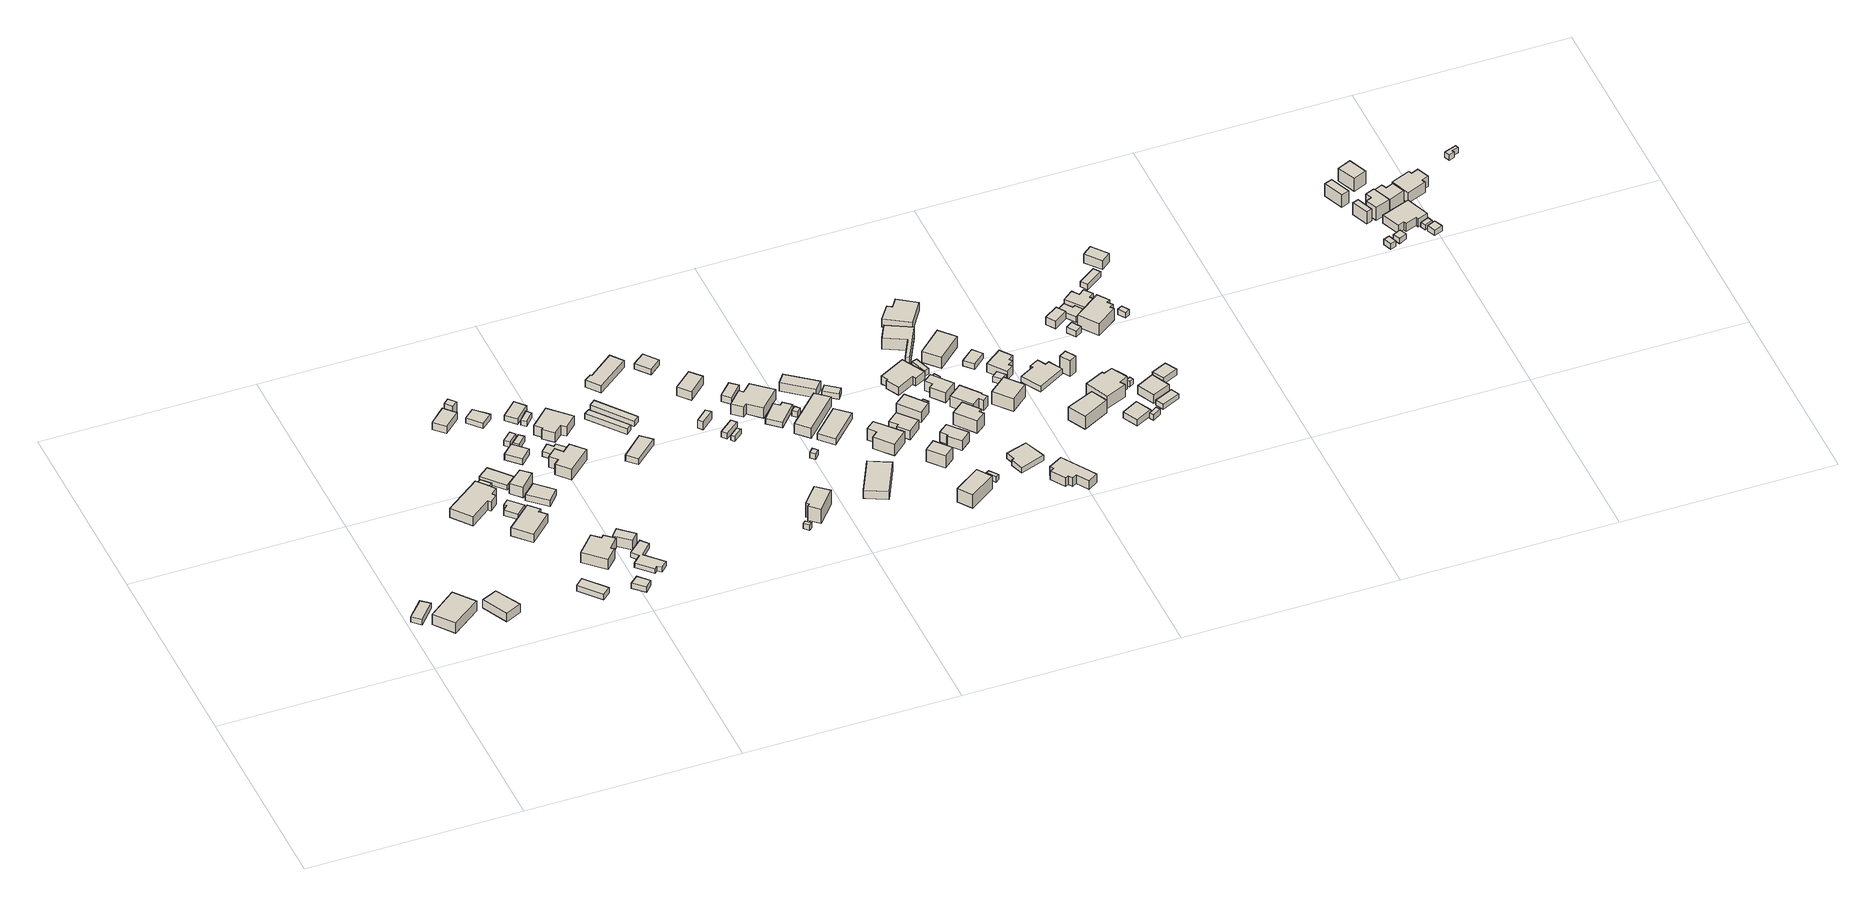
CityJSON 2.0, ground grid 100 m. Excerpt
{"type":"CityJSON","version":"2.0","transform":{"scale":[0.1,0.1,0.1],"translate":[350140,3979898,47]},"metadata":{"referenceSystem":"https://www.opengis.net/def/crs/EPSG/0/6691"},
"CityObjects":{
"building1":{"type":"Building","attributes":{"measuredHeight":3},"geometry":[{"type":"Solid","lod":"1","boundaries":[[[[0,1,2,3]],[[2,4,5,3]],[[1,6,4,2]],[[0,7,6,1]],[[3,5,7,0]],[[4,6,7,5]]]]}]},
"building2":{"type":"Building","attributes":{"measuredHeight":7.9},"geometry":[{"type":"Solid","lod":"1","boundaries":[[[[8,9,10,11]],[[10,12,13,11]],[[9,14,12,10]],[[8,15,14,9]],[[11,13,15,8]],[[12,14,15,13]]]]}]},
"building3":{"type":"Building","attributes":{"measuredHeight":5.9},"geometry":[{"type":"Solid","lod":"1","boundaries":[[[[16,17,18,19]],[[18,20,21,19]],[[17,22,20,18]],[[16,23,22,17]],[[19,21,23,16]],[[20,22,23,21]]]]}]},
"building4":{"type":"Building","attributes":{"measuredHeight":6.8},"geometry":[{"type":"Solid","lod":"1","boundaries":[[[[24,25,26,27,28,29,30,31,32]],[[31,33,34,32]],[[30,35,33,31]],[[29,36,35,30]],[[28,37,36,29]],[[27,38,37,28]],[[26,39,38,27]],[[25,40,39,26]],[[24,41,40,25]],[[32,34,41,24]],[[33,35,36,37,38,39,40,41,34]]]]}]},
"building5":{"type":"Building","attributes":{"measuredHeight":3},"geometry":[{"type":"Solid","lod":"1","boundaries":[[[[42,43,44,45]],[[44,46,47,45]],[[43,48,46,44]],[[42,49,48,43]],[[45,47,49,42]],[[46,48,49,47]]]]}]},
"building6":{"type":"Building","attributes":{"measuredHeight":5.9},"geometry":[{"type":"Solid","lod":"1","boundaries":[[[[50,51,52,53,54,55]],[[54,56,57,55]],[[53,58,56,54]],[[52,59,58,53]],[[51,60,59,52]],[[50,61,60,51]],[[55,57,61,50]],[[56,58,59,60,61,57]]]]}]},
"building7":{"type":"Building","attributes":{"measuredHeight":3},"geometry":[{"type":"Solid","lod":"1","boundaries":[[[[62,63,64,65]],[[64,66,67,65]],[[63,68,66,64]],[[62,69,68,63]],[[65,67,69,62]],[[66,68,69,67]]]]}]},
"building8":{"type":"Building","attributes":{"measuredHeight":3},"geometry":[{"type":"Solid","lod":"1","boundaries":[[[[70,71,72,73,74,75]],[[74,76,77,75]],[[73,78,76,74]],[[72,79,78,73]],[[71,80,79,72]],[[70,81,80,71]],[[75,77,81,70]],[[76,78,79,80,81,77]]]]}]},
"building9":{"type":"Building","attributes":{"measuredHeight":2.7},"geometry":[{"type":"Solid","lod":"1","boundaries":[[[[82,83,84,85]],[[84,86,87,85]],[[83,88,86,84]],[[82,89,88,83]],[[85,87,89,82]],[[86,88,89,87]]]]}]},
"building10":{"type":"Building","attributes":{"measuredHeight":7.7},"geometry":[{"type":"Solid","lod":"1","boundaries":[[[[90,91,92,93,94,95,96,97]],[[96,98,99,97]],[[95,100,98,96]],[[94,101,100,95]],[[93,102,101,94]],[[92,103,102,93]],[[91,104,103,92]],[[90,105,104,91]],[[97,99,105,90]],[[98,100,101,102,103,104,105,99]]]]}]},
"building11":{"type":"Building","attributes":{"measuredHeight":3},"geometry":[{"type":"Solid","lod":"1","boundaries":[[[[106,107,108,109]],[[108,110,111,109]],[[107,112,110,108]],[[106,113,112,107]],[[109,111,113,106]],[[110,112,113,111]]]]}]},
"building12":{"type":"Building","attributes":{"measuredHeight":6.8},"geometry":[{"type":"Solid","lod":"1","boundaries":[[[[114,115,116,117]],[[116,118,119,117]],[[115,120,118,116]],[[114,121,120,115]],[[117,119,121,114]],[[118,120,121,119]]]]}]},
"building13":{"type":"Building","attributes":{"measuredHeight":4.9},"geometry":[{"type":"Solid","lod":"1","boundaries":[[[[122,123,124,125]],[[124,126,127,125]],[[123,128,126,124]],[[122,129,128,123]],[[125,127,129,122]],[[126,128,129,127]]]]}]},
"building14":{"type":"Building","attributes":{"measuredHeight":4},"geometry":[{"type":"Solid","lod":"1","boundaries":[[[[130,131,132,133]],[[132,134,135,133]],[[131,136,134,132]],[[130,137,136,131]],[[133,135,137,130]],[[134,136,137,135]]]]}]},
"building15":{"type":"Building","attributes":{"measuredHeight":5.6},"geometry":[{"type":"Solid","lod":"1","boundaries":[[[[138,139,140,141]],[[140,142,143,141]],[[139,144,142,140]],[[138,145,144,139]],[[141,143,145,138]],[[142,144,145,143]]]]}]},
"building16":{"type":"Building","attributes":{"measuredHeight":3.3},"geometry":[{"type":"Solid","lod":"1","boundaries":[[[[146,147,148,149]],[[148,150,151,149]],[[147,152,150,148]],[[146,153,152,147]],[[149,151,153,146]],[[150,152,153,151]]]]}]},
"building17":{"type":"Building","attributes":{"measuredHeight":5.4},"geometry":[{"type":"Solid","lod":"1","boundaries":[[[[154,155,156,157]],[[156,158,159,157]],[[155,160,158,156]],[[154,161,160,155]],[[157,159,161,154]],[[158,160,161,159]]]]}]},
"building18":{"type":"Building","attributes":{"measuredHeight":2.6},"geometry":[{"type":"Solid","lod":"1","boundaries":[[[[162,163,164,165,166,167,168,169,170,171]],[[170,172,173,171]],[[169,174,172,170]],[[168,175,174,169]],[[167,176,175,168]],[[166,177,176,167]],[[165,178,177,166]],[[164,179,178,165]],[[163,180,179,164]],[[162,181,180,163]],[[171,173,181,162]],[[172,174,175,176,177,178,179,180,181,173]]]]}]},
"building19":{"type":"Building","attributes":{"measuredHeight":3},"geometry":[{"type":"Solid","lod":"1","boundaries":[[[[182,183,184,185]],[[184,186,187,185]],[[183,188,186,184]],[[182,189,188,183]],[[185,187,189,182]],[[186,188,189,187]]]]}]},
"building20":{"type":"Building","attributes":{"measuredHeight":3},"geometry":[{"type":"Solid","lod":"1","boundaries":[[[[190,191,192,193]],[[192,194,195,193]],[[191,196,194,192]],[[190,197,196,191]],[[193,195,197,190]],[[194,196,197,195]]]]}]},
"building21":{"type":"Building","attributes":{"measuredHeight":3},"geometry":[{"type":"Solid","lod":"1","boundaries":[[[[198,199,200,201]],[[200,202,203,201]],[[199,204,202,200]],[[198,205,204,199]],[[201,203,205,198]],[[202,204,205,203]]]]}]},
"building22":{"type":"Building","attributes":{"measuredHeight":7.7},"geometry":[{"type":"Solid","lod":"1","boundaries":[[[[206,207,208,209,210,211,212,213]],[[212,214,215,213]],[[211,216,214,212]],[[210,217,216,211]],[[209,218,217,210]],[[208,219,218,209]],[[207,220,219,208]],[[206,221,220,207]],[[213,215,221,206]],[[214,216,217,218,219,220,221,215]]]]}]},
"building23":{"type":"Building","attributes":{"measuredHeight":2.8},"geometry":[{"type":"Solid","lod":"1","boundaries":[[[[222,223,224,225,226,227,228,229]],[[228,230,231,229]],[[227,232,230,228]],[[226,233,232,227]],[[225,234,233,226]],[[224,235,234,225]],[[223,236,235,224]],[[222,237,236,223]],[[229,231,237,222]],[[230,232,233,234,235,236,237,231]]]]}]},
"building24":{"type":"Building","attributes":{"measuredHeight":3.2},"geometry":[{"type":"Solid","lod":"1","boundaries":[[[[238,239,240,241]],[[240,242,243,241]],[[239,244,242,240]],[[238,245,244,239]],[[241,243,245,238]],[[242,244,245,243]]]]}]},
"building25":{"type":"Building","attributes":{"measuredHeight":2.6},"geometry":[{"type":"Solid","lod":"1","boundaries":[[[[246,247,248,249]],[[248,250,251,249]],[[247,252,250,248]],[[246,253,252,247]],[[249,251,253,246]],[[250,252,253,251]]]]}]},
"building26":{"type":"Building","attributes":{"measuredHeight":6.7},"geometry":[{"type":"Solid","lod":"1","boundaries":[[[[254,255,256,257,258,259,260,261]],[[260,262,263,261]],[[259,264,262,260]],[[258,265,264,259]],[[257,266,265,258]],[[256,267,266,257]],[[255,268,267,256]],[[254,269,268,255]],[[261,263,269,254]],[[262,264,265,266,267,268,269,263]]]]}]},
"building27":{"type":"Building","attributes":{"measuredHeight":3.8},"geometry":[{"type":"Solid","lod":"1","boundaries":[[[[270,271,272,273]],[[272,274,275,273]],[[271,276,274,272]],[[270,277,276,271]],[[273,275,277,270]],[[274,276,277,275]]]]}]},
"building28":{"type":"Building","attributes":{"measuredHeight":3},"geometry":[{"type":"Solid","lod":"1","boundaries":[[[[278,279,280,281]],[[280,282,283,281]],[[279,284,282,280]],[[278,285,284,279]],[[281,283,285,278]],[[282,284,285,283]]]]}]},
"building29":{"type":"Building","attributes":{"measuredHeight":3},"geometry":[{"type":"Solid","lod":"1","boundaries":[[[[286,287,288,289]],[[288,290,291,289]],[[287,292,290,288]],[[286,293,292,287]],[[289,291,293,286]],[[290,292,293,291]]]]}]},
"building30":{"type":"Building","attributes":{"measuredHeight":4.7},"geometry":[{"type":"Solid","lod":"1","boundaries":[[[[294,295,296,297,298,299]],[[298,300,301,299]],[[297,302,300,298]],[[296,303,302,297]],[[295,304,303,296]],[[294,305,304,295]],[[299,301,305,294]],[[300,302,303,304,305,301]]]]}]},
"building31":{"type":"Building","attributes":{"measuredHeight":3},"geometry":[{"type":"Solid","lod":"1","boundaries":[[[[306,307,308,309]],[[308,310,311,309]],[[307,312,310,308]],[[306,313,312,307]],[[309,311,313,306]],[[310,312,313,311]]]]}]},
"building32":{"type":"Building","attributes":{"measuredHeight":4.4},"geometry":[{"type":"Solid","lod":"1","boundaries":[[[[314,315,316,317]],[[316,318,319,317]],[[315,320,318,316]],[[314,321,320,315]],[[317,319,321,314]],[[318,320,321,319]]]]}]},
"building33":{"type":"Building","attributes":{"measuredHeight":8.8},"geometry":[{"type":"Solid","lod":"1","boundaries":[[[[322,323,324,325,326,327]],[[326,328,329,327]],[[325,330,328,326]],[[324,331,330,325]],[[323,332,331,324]],[[322,333,332,323]],[[327,329,333,322]],[[328,330,331,332,333,329]]]]}]},
"building34":{"type":"Building","attributes":{"measuredHeight":3},"geometry":[{"type":"Solid","lod":"1","boundaries":[[[[334,335,336,337]],[[336,338,339,337]],[[335,340,338,336]],[[334,341,340,335]],[[337,339,341,334]],[[338,340,341,339]]]]}]},
"building35":{"type":"Building","attributes":{"measuredHeight":3},"geometry":[{"type":"Solid","lod":"1","boundaries":[[[[342,343,344,345]],[[344,346,347,345]],[[343,348,346,344]],[[342,349,348,343]],[[345,347,349,342]],[[346,348,349,347]]]]}]},
"building36":{"type":"Building","attributes":{"measuredHeight":2.7},"geometry":[{"type":"Solid","lod":"1","boundaries":[[[[350,351,352,353]],[[352,354,355,353]],[[351,356,354,352]],[[350,357,356,351]],[[353,355,357,350]],[[354,356,357,355]]]]}]},
"building37":{"type":"Building","attributes":{"measuredHeight":6.5},"geometry":[{"type":"Solid","lod":"1","boundaries":[[[[358,359,360,361]],[[360,362,363,361]],[[359,364,362,360]],[[358,365,364,359]],[[361,363,365,358]],[[362,364,365,363]]]]}]},
"building38":{"type":"Building","attributes":{"measuredHeight":4.5},"geometry":[{"type":"Solid","lod":"1","boundaries":[[[[366,367,368,369]],[[368,370,371,369]],[[367,372,370,368]],[[366,373,372,367]],[[369,371,373,366]],[[370,372,373,371]]]]}]},
"building39":{"type":"Building","attributes":{"measuredHeight":3},"geometry":[{"type":"Solid","lod":"1","boundaries":[[[[374,375,376,377]],[[376,378,379,377]],[[375,380,378,376]],[[374,381,380,375]],[[377,379,381,374]],[[378,380,381,379]]]]}]},
"building40":{"type":"Building","attributes":{"measuredHeight":7.8},"geometry":[{"type":"Solid","lod":"1","boundaries":[[[[382,383,384,385,386,387,388,389]],[[388,390,391,389]],[[387,392,390,388]],[[386,393,392,387]],[[385,394,393,386]],[[384,395,394,385]],[[383,396,395,384]],[[382,397,396,383]],[[389,391,397,382]],[[390,392,393,394,395,396,397,391]]]]}]},
"building41":{"type":"Building","attributes":{"measuredHeight":3},"geometry":[{"type":"Solid","lod":"1","boundaries":[[[[398,399,400,401,402,403]],[[402,404,405,403]],[[401,406,404,402]],[[400,407,406,401]],[[399,408,407,400]],[[398,409,408,399]],[[403,405,409,398]],[[404,406,407,408,409,405]]]]}]},
"building42":{"type":"Building","attributes":{"measuredHeight":4.4},"geometry":[{"type":"Solid","lod":"1","boundaries":[[[[410,411,412,413]],[[412,414,415,413]],[[411,416,414,412]],[[410,417,416,411]],[[413,415,417,410]],[[414,416,417,415]]]]}]},
"building43":{"type":"Building","attributes":{"measuredHeight":3},"geometry":[{"type":"Solid","lod":"1","boundaries":[[[[418,419,420,421]],[[420,422,423,421]],[[419,424,422,420]],[[418,425,424,419]],[[421,423,425,418]],[[422,424,425,423]]]]}]},
"building44":{"type":"Building","attributes":{"measuredHeight":7.3},"geometry":[{"type":"Solid","lod":"1","boundaries":[[[[426,427,428,429]],[[428,430,431,429]],[[427,432,430,428]],[[426,433,432,427]],[[429,431,433,426]],[[430,432,433,431]]]]}]},
"building45":{"type":"Building","attributes":{"measuredHeight":3.9},"geometry":[{"type":"Solid","lod":"1","boundaries":[[[[434,435,436,437]],[[436,438,439,437]],[[435,440,438,436]],[[434,441,440,435]],[[437,439,441,434]],[[438,440,441,439]]]]}]},
"building46":{"type":"Building","attributes":{"measuredHeight":5.3},"geometry":[{"type":"Solid","lod":"1","boundaries":[[[[442,443,444,445]],[[444,446,447,445]],[[443,448,446,444]],[[442,449,448,443]],[[445,447,449,442]],[[446,448,449,447]]]]}]},
"building47":{"type":"Building","attributes":{"measuredHeight":8.2},"geometry":[{"type":"Solid","lod":"1","boundaries":[[[[450,451,452,453,454,455]],[[454,456,457,455]],[[453,458,456,454]],[[452,459,458,453]],[[451,460,459,452]],[[450,461,460,451]],[[455,457,461,450]],[[456,458,459,460,461,457]]]]}]},
"building48":{"type":"Building","attributes":{"measuredHeight":3},"geometry":[{"type":"Solid","lod":"1","boundaries":[[[[462,463,464,465]],[[464,466,467,465]],[[463,468,466,464]],[[462,469,468,463]],[[465,467,469,462]],[[466,468,469,467]]]]}]},
"building49":{"type":"Building","attributes":{"measuredHeight":9},"geometry":[{"type":"Solid","lod":"1","boundaries":[[[[470,471,472,473]],[[472,474,475,473]],[[471,476,474,472]],[[470,477,476,471]],[[473,475,477,470]],[[474,476,477,475]]]]}]},
"building50":{"type":"Building","attributes":{"measuredHeight":8},"geometry":[{"type":"Solid","lod":"1","boundaries":[[[[478,479,480,481]],[[480,482,483,481]],[[479,484,482,480]],[[478,485,484,479]],[[481,483,485,478]],[[482,484,485,483]]]]}]},
"building51":{"type":"Building","attributes":{"measuredHeight":4.9},"geometry":[{"type":"Solid","lod":"1","boundaries":[[[[486,487,488,489,490,491]],[[490,492,493,491]],[[489,494,492,490]],[[488,495,494,489]],[[487,496,495,488]],[[486,497,496,487]],[[491,493,497,486]],[[492,494,495,496,497,493]]]]}]},
"building52":{"type":"Building","attributes":{"measuredHeight":3},"geometry":[{"type":"Solid","lod":"1","boundaries":[[[[498,499,500,501]],[[500,502,503,501]],[[499,504,502,500]],[[498,505,504,499]],[[501,503,505,498]],[[502,504,505,503]]]]}]},
"building53":{"type":"Building","attributes":{"measuredHeight":7.8},"geometry":[{"type":"Solid","lod":"1","boundaries":[[[[506,507,508,509]],[[508,510,511,509]],[[507,512,510,508]],[[506,513,512,507]],[[509,511,513,506]],[[510,512,513,511]]]]}]},
"building54":{"type":"Building","attributes":{"measuredHeight":5.4},"geometry":[{"type":"Solid","lod":"1","boundaries":[[[[514,515,516,517,518,519]],[[518,520,521,519]],[[517,522,520,518]],[[516,523,522,517]],[[515,524,523,516]],[[514,525,524,515]],[[519,521,525,514]],[[520,522,523,524,525,521]]]]}]},
"building55":{"type":"Building","attributes":{"measuredHeight":3},"geometry":[{"type":"Solid","lod":"1","boundaries":[[[[526,527,528,529]],[[528,530,531,529]],[[527,532,530,528]],[[526,533,532,527]],[[529,531,533,526]],[[530,532,533,531]]]]}]},
"building56":{"type":"Building","attributes":{"measuredHeight":5.3},"geometry":[{"type":"Solid","lod":"1","boundaries":[[[[534,535,536,537,538,539,540,541]],[[540,542,543,541]],[[539,544,542,540]],[[538,545,544,539]],[[537,546,545,538]],[[536,547,546,537]],[[535,548,547,536]],[[534,549,548,535]],[[541,543,549,534]],[[542,544,545,546,547,548,549,543]]]]}]},
"building57":{"type":"Building","attributes":{"measuredHeight":7.9},"geometry":[{"type":"Solid","lod":"1","boundaries":[[[[550,551,552,553,554,555]],[[554,556,557,555]],[[553,558,556,554]],[[552,559,558,553]],[[551,560,559,552]],[[550,561,560,551]],[[555,557,561,550]],[[556,558,559,560,561,557]]]]}]},
"building58":{"type":"Building","attributes":{"measuredHeight":7.4},"geometry":[{"type":"Solid","lod":"1","boundaries":[[[[562,563,564,565,566,567]],[[566,568,569,567]],[[565,570,568,566]],[[564,571,570,565]],[[563,572,571,564]],[[562,573,572,563]],[[567,569,573,562]],[[568,570,571,572,573,569]]]]}]},
"building59":{"type":"Building","attributes":{"measuredHeight":3},"geometry":[{"type":"Solid","lod":"1","boundaries":[[[[574,575,576,577,578,579]],[[578,580,581,579]],[[577,582,580,578]],[[576,583,582,577]],[[575,584,583,576]],[[574,585,584,575]],[[579,581,585,574]],[[580,582,583,584,585,581]]]]}]},
"building60":{"type":"Building","attributes":{"measuredHeight":2.9},"geometry":[{"type":"Solid","lod":"1","boundaries":[[[[586,587,588,589]],[[588,590,591,589]],[[587,592,590,588]],[[586,593,592,587]],[[589,591,593,586]],[[590,592,593,591]]]]}]},
"building61":{"type":"Building","attributes":{"measuredHeight":3},"geometry":[{"type":"Solid","lod":"1","boundaries":[[[[594,595,596,597]],[[596,598,599,597]],[[595,600,598,596]],[[594,601,600,595]],[[597,599,601,594]],[[598,600,601,599]]]]}]},
"building62":{"type":"Building","attributes":{"measuredHeight":8.1},"geometry":[{"type":"Solid","lod":"1","boundaries":[[[[602,603,604,605,606,607,608,609]],[[608,610,611,609]],[[607,612,610,608]],[[606,613,612,607]],[[605,614,613,606]],[[604,615,614,605]],[[603,616,615,604]],[[602,617,616,603]],[[609,611,617,602]],[[610,612,613,614,615,616,617,611]]]]}]},
"building63":{"type":"Building","attributes":{"measuredHeight":7.2},"geometry":[{"type":"Solid","lod":"1","boundaries":[[[[618,619,620,621,622,623]],[[622,624,625,623]],[[621,626,624,622]],[[620,627,626,621]],[[619,628,627,620]],[[618,629,628,619]],[[623,625,629,618]],[[624,626,627,628,629,625]]]]}]},
"building64":{"type":"Building","attributes":{"measuredHeight":6.3},"geometry":[{"type":"Solid","lod":"1","boundaries":[[[[630,631,632,633,634,635,636,637,638,639,640]],[[639,641,642,640]],[[638,643,641,639]],[[637,644,643,638]],[[636,645,644,637]],[[635,646,645,636]],[[634,647,646,635]],[[633,648,647,634]],[[632,649,648,633]],[[631,650,649,632]],[[630,651,650,631]],[[640,642,651,630]],[[641,643,644,645,646,647,648,649,650,651,642]]]]}]},
"building65":{"type":"Building","attributes":{"measuredHeight":9.3},"geometry":[{"type":"Solid","lod":"1","boundaries":[[[[652,653,654,655]],[[654,656,657,655]],[[653,658,656,654]],[[652,659,658,653]],[[655,657,659,652]],[[656,658,659,657]]]]}]},
"building66":{"type":"Building","attributes":{"measuredHeight":5.8},"geometry":[{"type":"Solid","lod":"1","boundaries":[[[[660,661,662,663,664,665]],[[664,666,667,665]],[[663,668,666,664]],[[662,669,668,663]],[[661,670,669,662]],[[660,671,670,661]],[[665,667,671,660]],[[666,668,669,670,671,667]]]]}]},
"building67":{"type":"Building","attributes":{"measuredHeight":8.5},"geometry":[{"type":"Solid","lod":"1","boundaries":[[[[672,673,674,675]],[[674,676,677,675]],[[673,678,676,674]],[[672,679,678,673]],[[675,677,679,672]],[[676,678,679,677]]]]}]},
"building68":{"type":"Building","attributes":{"measuredHeight":3},"geometry":[{"type":"Solid","lod":"1","boundaries":[[[[680,681,682,683]],[[682,684,685,683]],[[681,686,684,682]],[[680,687,686,681]],[[683,685,687,680]],[[684,686,687,685]]]]}]},
"building69":{"type":"Building","attributes":{"measuredHeight":3},"geometry":[{"type":"Solid","lod":"1","boundaries":[[[[688,689,690,691]],[[690,692,693,691]],[[689,694,692,690]],[[688,695,694,689]],[[691,693,695,688]],[[692,694,695,693]]]]}]},
"building70":{"type":"Building","attributes":{"measuredHeight":6.1},"geometry":[{"type":"Solid","lod":"1","boundaries":[[[[696,697,698,699,700,701,702,703]],[[702,704,705,703]],[[701,706,704,702]],[[700,707,706,701]],[[699,708,707,700]],[[698,709,708,699]],[[697,710,709,698]],[[696,711,710,697]],[[703,705,711,696]],[[704,706,707,708,709,710,711,705]]]]}]},
"building71":{"type":"Building","attributes":{"measuredHeight":7.1},"geometry":[{"type":"Solid","lod":"1","boundaries":[[[[712,713,714,715]],[[714,716,717,715]],[[713,718,716,714]],[[712,719,718,713]],[[715,717,719,712]],[[716,718,719,717]]]]}]},
"building72":{"type":"Building","attributes":{"measuredHeight":3},"geometry":[{"type":"Solid","lod":"1","boundaries":[[[[720,721,722,723,724,725,726,727]],[[726,728,729,727]],[[725,730,728,726]],[[724,731,730,725]],[[723,732,731,724]],[[722,733,732,723]],[[721,734,733,722]],[[720,735,734,721]],[[727,729,735,720]],[[728,730,731,732,733,734,735,729]]]]}]},
"building73":{"type":"Building","attributes":{"measuredHeight":8.8},"geometry":[{"type":"Solid","lod":"1","boundaries":[[[[736,737,738,739]],[[738,740,741,739]],[[737,742,740,738]],[[736,743,742,737]],[[739,741,743,736]],[[740,742,743,741]]]]}]},
"building74":{"type":"Building","attributes":{"measuredHeight":8.8},"geometry":[{"type":"Solid","lod":"1","boundaries":[[[[744,745,746,747,748,749,750,751]],[[750,752,753,751]],[[749,754,752,750]],[[748,755,754,749]],[[747,756,755,748]],[[746,757,756,747]],[[745,758,757,746]],[[744,759,758,745]],[[751,753,759,744]],[[752,754,755,756,757,758,759,753]]]]}]},
"building75":{"type":"Building","attributes":{"measuredHeight":3.5},"geometry":[{"type":"Solid","lod":"1","boundaries":[[[[760,761,762,763]],[[762,764,765,763]],[[761,766,764,762]],[[760,767,766,761]],[[763,765,767,760]],[[764,766,767,765]]]]}]},
"building76":{"type":"Building","attributes":{"measuredHeight":3},"geometry":[{"type":"Solid","lod":"1","boundaries":[[[[768,769,770,771]],[[770,772,773,771]],[[769,774,772,770]],[[768,775,774,769]],[[771,773,775,768]],[[772,774,775,773]]]]}]},
"building77":{"type":"Building","attributes":{"measuredHeight":3},"geometry":[{"type":"Solid","lod":"1","boundaries":[[[[776,777,778,779]],[[778,780,781,779]],[[777,782,780,778]],[[776,783,782,777]],[[779,781,783,776]],[[780,782,783,781]]]]}]},
"building78":{"type":"Building","attributes":{"measuredHeight":3},"geometry":[{"type":"Solid","lod":"1","boundaries":[[[[784,785,786,787]],[[786,788,789,787]],[[785,790,788,786]],[[784,791,790,785]],[[787,789,791,784]],[[788,790,791,789]]]]}]},
"building79":{"type":"Building","attributes":{"measuredHeight":5.7},"geometry":[{"type":"Solid","lod":"1","boundaries":[[[[792,793,794,795]],[[794,796,797,795]],[[793,798,796,794]],[[792,799,798,793]],[[795,797,799,792]],[[796,798,799,797]]]]}]},
"building80":{"type":"Building","attributes":{"measuredHeight":3.2},"geometry":[{"type":"Solid","lod":"1","boundaries":[[[[800,801,802,803]],[[802,804,805,803]],[[801,806,804,802]],[[800,807,806,801]],[[803,805,807,800]],[[804,806,807,805]]]]}]},
"building81":{"type":"Building","attributes":{"measuredHeight":6.2},"geometry":[{"type":"Solid","lod":"1","boundaries":[[[[808,809,810,811]],[[810,812,813,811]],[[809,814,812,810]],[[808,815,814,809]],[[811,813,815,808]],[[812,814,815,813]]]]}]},
"building82":{"type":"Building","attributes":{"measuredHeight":2.6},"geometry":[{"type":"Solid","lod":"1","boundaries":[[[[816,817,818,819]],[[818,820,821,819]],[[817,822,820,818]],[[816,823,822,817]],[[819,821,823,816]],[[820,822,823,821]]]]}]},
"building83":{"type":"Building","attributes":{"measuredHeight":3},"geometry":[{"type":"Solid","lod":"1","boundaries":[[[[824,825,826,827,828,829]],[[828,830,831,829]],[[827,832,830,828]],[[826,833,832,827]],[[825,834,833,826]],[[824,835,834,825]],[[829,831,835,824]],[[830,832,833,834,835,831]]]]}]},
"building84":{"type":"Building","attributes":{"measuredHeight":3.6},"geometry":[{"type":"Solid","lod":"1","boundaries":[[[[836,837,838,839]],[[838,840,841,839]],[[837,842,840,838]],[[836,843,842,837]],[[839,841,843,836]],[[840,842,843,841]]]]}]},
"building85":{"type":"Building","attributes":{"measuredHeight":9.8},"geometry":[{"type":"Solid","lod":"1","boundaries":[[[[844,845,846,847,848,849,850,851]],[[850,852,853,851]],[[849,854,852,850]],[[848,855,854,849]],[[847,856,855,848]],[[846,857,856,847]],[[845,858,857,846]],[[844,859,858,845]],[[851,853,859,844]],[[852,854,855,856,857,858,859,853]]]]}]},
"building86":{"type":"Building","attributes":{"measuredHeight":3.8},"geometry":[{"type":"Solid","lod":"1","boundaries":[[[[860,861,862,863,864,865,866,867]],[[866,868,869,867]],[[865,870,868,866]],[[864,871,870,865]],[[863,872,871,864]],[[862,873,872,863]],[[861,874,873,862]],[[860,875,874,861]],[[867,869,875,860]],[[868,870,871,872,873,874,875,869]]]]}]},
"building87":{"type":"Building","attributes":{"measuredHeight":3},"geometry":[{"type":"Solid","lod":"1","boundaries":[[[[876,877,878,879]],[[878,880,881,879]],[[877,882,880,878]],[[876,883,882,877]],[[879,881,883,876]],[[880,882,883,881]]]]}]},
"building88":{"type":"Building","attributes":{"measuredHeight":3},"geometry":[{"type":"Solid","lod":"1","boundaries":[[[[884,885,886,887]],[[886,888,889,887]],[[885,890,888,886]],[[884,891,890,885]],[[887,889,891,884]],[[888,890,891,889]]]]}]},
"building89":{"type":"Building","attributes":{"measuredHeight":6.9},"geometry":[{"type":"Solid","lod":"1","boundaries":[[[[892,893,894,895]],[[894,896,897,895]],[[893,898,896,894]],[[892,899,898,893]],[[895,897,899,892]],[[896,898,899,897]]]]}]},
"building90":{"type":"Building","attributes":{"measuredHeight":3},"geometry":[{"type":"Solid","lod":"1","boundaries":[[[[900,901,902,903]],[[902,904,905,903]],[[901,906,904,902]],[[900,907,906,901]],[[903,905,907,900]],[[904,906,907,905]]]]}]},
"building91":{"type":"Building","attributes":{"measuredHeight":6.9},"geometry":[{"type":"Solid","lod":"1","boundaries":[[[[908,909,910,911]],[[910,912,913,911]],[[909,914,912,910]],[[908,915,914,909]],[[911,913,915,908]],[[912,914,915,913]]]]}]},
"building92":{"type":"Building","attributes":{"measuredHeight":6.6},"geometry":[{"type":"Solid","lod":"1","boundaries":[[[[916,917,918,919]],[[918,920,921,919]],[[917,922,920,918]],[[916,923,922,917]],[[919,921,923,916]],[[920,922,923,921]]]]}]},
"building93":{"type":"Building","attributes":{"measuredHeight":3},"geometry":[{"type":"Solid","lod":"1","boundaries":[[[[924,925,926,927]],[[926,928,929,927]],[[925,930,928,926]],[[924,931,930,925]],[[927,929,931,924]],[[928,930,931,929]]]]}]},
"building94":{"type":"Building","attributes":{"measuredHeight":8.1},"geometry":[{"type":"Solid","lod":"1","boundaries":[[[[932,933,934,935,936,937]],[[936,938,939,937]],[[935,940,938,936]],[[934,941,940,935]],[[933,942,941,934]],[[932,943,942,933]],[[937,939,943,932]],[[938,940,941,942,943,939]]]]}]},
"building95":{"type":"Building","attributes":{"measuredHeight":7.7},"geometry":[{"type":"Solid","lod":"1","boundaries":[[[[944,945,946,947]],[[946,948,949,947]],[[945,950,948,946]],[[944,951,950,945]],[[947,949,951,944]],[[948,950,951,949]]]]}]},
"building96":{"type":"Building","attributes":{"measuredHeight":5.7},"geometry":[{"type":"Solid","lod":"1","boundaries":[[[[952,953,954,955,956,957,958,959]],[[958,960,961,959]],[[957,962,960,958]],[[956,963,962,957]],[[955,964,963,956]],[[954,965,964,955]],[[953,966,965,954]],[[952,967,966,953]],[[959,961,967,952]],[[960,962,963,964,965,966,967,961]]]]}]},
"building97":{"type":"Building","attributes":{"measuredHeight":6.7},"geometry":[{"type":"Solid","lod":"1","boundaries":[[[[968,969,970,971,972,973]],[[972,974,975,973]],[[971,976,974,972]],[[970,977,976,971]],[[969,978,977,970]],[[968,979,978,969]],[[973,975,979,968]],[[974,976,977,978,979,975]]]]}]},
"building98":{"type":"Building","attributes":{"measuredHeight":2.6},"geometry":[{"type":"Solid","lod":"1","boundaries":[[[[980,981,982,983]],[[982,984,985,983]],[[981,986,984,982]],[[980,987,986,981]],[[983,985,987,980]],[[984,986,987,985]]]]}]},
"building99":{"type":"Building","attributes":{"measuredHeight":3},"geometry":[{"type":"Solid","lod":"1","boundaries":[[[[988,989,990,991]],[[990,992,993,991]],[[989,994,992,990]],[[988,995,994,989]],[[991,993,995,988]],[[992,994,995,993]]]]}]},
"building100":{"type":"Building","attributes":{"measuredHeight":8.3},"geometry":[{"type":"Solid","lod":"1","boundaries":[[[[996,997,998,999,1000,1001,1002,1003]],[[1002,1004,1005,1003]],[[1001,1006,1004,1002]],[[1000,1007,1006,1001]],[[999,1008,1007,1000]],[[998,1009,1008,999]],[[997,1010,1009,998]],[[996,1011,1010,997]],[[1003,1005,1011,996]],[[1004,1006,1007,1008,1009,1010,1011,1005]]]]}]},
"building101":{"type":"Building","attributes":{"measuredHeight":3},"geometry":[{"type":"Solid","lod":"1","boundaries":[[[[1012,1013,1014,1015,1016,1017]],[[1016,1018,1019,1017]],[[1015,1020,1018,1016]],[[1014,1021,1020,1015]],[[1013,1022,1021,1014]],[[1012,1023,1022,1013]],[[1017,1019,1023,1012]],[[1018,1020,1021,1022,1023,1019]]]]}]}
},
"vertices":[
[120,335,42],[45,250,42],[6,285,42],[82,367,42],[6,285,72],[82,367,72],[45,250,72],[120,335,72],
[217,338,44],[291,245,44],[155,144,44],[84,235,44],[155,144,100],[84,235,100],[291,245,100],[217,338,100],
[397,289,43],[460,169,43],[384,133,43],[323,256,43],[384,133,88],[323,256,88],[460,169,88],[397,289,88],
[582,975,46],[618,933,46],[646,896,46],[616,871,46],[629,855,46],[592,824,46],[582,835,46],[486,761,46],[415,851,46],[486,761,96],[415,851,96],[582,835,96],[592,824,96],[629,855,96],[616,871,96],[646,896,96],[618,933,96],[582,975,96],
[769,242,45],[855,142,45],[816,109,45],[732,207,45],[816,109,75],[732,207,75],[855,142,75],[769,242,75],
[728,754,46],[772,708,46],[758,695,46],[787,665,46],[681,565,46],[609,642,46],[681,565,91],[609,642,91],[787,665,91],[758,695,91],[772,708,91],[728,754,91],
[613,998,47],[649,957,47],[618,933,47],[582,975,47],[618,933,77],[582,975,77],[649,957,77],[613,998,77],
[669,833,46],[725,775,46],[677,728,46],[630,776,46],[653,799,46],[644,808,46],[653,799,76],[644,808,76],[630,776,76],[677,728,76],[725,775,76],[669,833,76],
[670,1061,48],[755,964,48],[706,921,48],[617,1019,48],[706,921,74],[617,1019,74],[755,964,74],[670,1061,74],
[992,402,44],[946,350,44],[959,340,44],[908,286,44],[817,371,44],[899,461,44],[936,427,44],[948,440,44],[936,427,101],[948,440,101],[899,461,101],[817,371,101],[908,286,101],[959,340,101],[946,350,101],[992,402,101],
[990,167,45],[1035,120,45],[1003,86,45],[953,135,45],[1003,86,75],[953,135,75],[1035,120,75],[990,167,75],
[704,898,47],[779,963,47],[820,924,47],[750,851,47],[820,924,104],[750,851,104],[779,963,104],[704,898,104],
[682,1426,48],[606,1359,48],[559,1406,48],[635,1476,48],[559,1406,88],[635,1476,88],[606,1359,88],[682,1426,88],
[810,888,45],[886,814,45],[836,757,45],[752,832,45],[836,757,79],[752,832,79],[886,814,79],[810,888,79],
[673,1510,44],[702,1478,44],[675,1457,44],[649,1489,44],[675,1457,100],[649,1489,100],[702,1478,100],[673,1510,100],
[877,1095,52],[827,1044,52],[767,1104,52],[818,1154,52],[767,1104,85],[818,1154,85],[827,1044,85],[877,1095,85],
[1086,402,42],[1053,367,42],[985,426,42],[1017,464,42],[985,426,96],[1017,464,96],[1053,367,96],[1086,402,96],
[1093,387,42],[1122,353,42],[1069,296,42],[1145,217,42],[1115,188,42],[1096,202,42],[1084,189,42],[1017,259,42],[1054,294,42],[1027,328,42],[1054,294,68],[1027,328,68],[1017,259,68],[1084,189,68],[1096,202,68],[1115,188,68],[1145,217,68],[1069,296,68],[1122,353,68],[1093,387,68],
[813,1372,49],[762,1329,49],[706,1390,49],[753,1431,49],[706,1390,79],[753,1431,79],[762,1329,79],[813,1372,79],
[842,1232,51],[863,1212,51],[820,1171,51],[799,1192,51],[820,1171,81],[799,1192,81],[863,1212,81],[842,1232,81],
[871,1203,51],[892,1183,51],[849,1141,51],[828,1163,51],[849,1141,81],[828,1163,81],[892,1183,81],[871,1203,81],
[1092,980,46],[984,882,46],[931,941,46],[956,963,46],[925,997,46],[968,1036,46],[997,1004,46],[1037,1040,46],[997,1004,104],[1037,1040,104],[968,1036,104],[925,997,104],[956,963,104],[931,941,104],[984,882,104],[1092,980,104],
[1036,1053,48],[993,1011,48],[964,1041,48],[958,1035,48],[925,1070,48],[961,1106,48],[984,1082,48],[996,1094,48],[984,1082,76],[996,1094,76],[961,1106,76],[925,1070,76],[958,1035,76],[964,1041,76],[993,1011,76],[1036,1053,76],
[975,1365,51],[906,1299,51],[863,1342,51],[934,1412,51],[863,1342,80],[934,1412,80],[906,1299,80],[975,1365,80],
[935,1270,52],[915,1288,52],[959,1335,52],[978,1315,52],[959,1335,79],[978,1315,79],[915,1288,79],[935,1270,79],
[1127,1208,48],[1070,1153,48],[1050,1170,48],[1011,1133,48],[966,1176,48],[973,1184,48],[945,1213,48],[1034,1300,48],[945,1213,99],[1034,1300,99],[973,1184,99],[966,1176,99],[1011,1133,99],[1050,1170,99],[1070,1153,99],[1127,1208,99],
[1394,969,40],[1287,874,40],[1243,917,40],[1345,1014,40],[1243,917,73],[1345,1014,73],[1287,874,73],[1394,969,73],
[1213,1256,39],[1340,1096,39],[1315,1076,39],[1188,1236,39],[1315,1076,69],[1188,1236,69],[1340,1096,69],[1213,1256,69],
[1257,1304,38],[1390,1136,38],[1362,1113,38],[1231,1282,38],[1362,1113,68],[1231,1282,68],[1390,1136,68],[1257,1304,68],
[1470,1489,35],[1318,1371,35],[1269,1433,35],[1302,1457,35],[1307,1451,35],[1426,1544,35],[1307,1451,74],[1426,1544,74],[1302,1457,74],[1269,1433,74],[1318,1371,74],[1470,1489,74],
[1807,213,45],[1793,201,45],[1772,221,45],[1786,233,45],[1772,221,75],[1786,233,75],[1793,201,75],[1807,213,75],
[1664,1055,38],[1684,1035,38],[1626,983,38],[1608,1005,38],[1626,983,81],[1608,1005,81],[1684,1035,81],[1664,1055,81],
[1942,323,45],[1855,224,45],[1810,264,45],[1821,276,45],[1809,287,45],[1884,374,45],[1809,287,124],[1884,374,124],[1821,276,124],[1810,264,124],[1855,224,124],[1942,323,124],
[1564,1511,33],[1613,1449,33],[1558,1404,33],[1507,1467,33],[1558,1404,63],[1507,1467,63],[1613,1449,63],[1564,1511,63],
[1744,966,39],[1764,944,39],[1697,889,39],[1678,911,39],[1697,889,69],[1678,911,69],[1764,944,69],[1744,966,69],
[1749,913,39],[1764,898,39],[1719,863,39],[1708,877,39],[1719,863,66],[1708,877,66],[1764,898,66],[1749,913,66],
[1654,1186,33],[1607,1239,33],[1692,1313,33],[1738,1263,33],[1692,1313,80],[1738,1263,80],[1607,1239,80],[1654,1186,80],
[1767,1132,34],[1827,1193,34],[1863,1163,34],[1801,1097,34],[1863,1163,70],[1801,1097,70],[1827,1193,70],[1767,1132,70],
[2012,644,42],[1992,622,42],[1972,641,42],[1993,663,42],[1972,641,72],[1993,663,72],[1992,622,72],[2012,644,72],
[1985,1057,34],[1892,962,34],[1834,1017,34],[1817,1000,34],[1773,1040,34],[1838,1110,34],[1854,1093,34],[1896,1134,34],[1854,1093,90],[1896,1134,90],[1838,1110,90],[1773,1040,90],[1817,1000,90],[1834,1017,90],[1892,962,90],[1985,1057,90],
[2025,965,36],[1942,872,36],[1885,924,36],[1951,1003,36],[1976,982,36],[1991,995,36],[1976,982,66],[1991,995,66],[1951,1003,66],[1885,924,66],[1942,872,66],[2025,965,66],
[2267,434,44],[2180,261,44],[2082,310,44],[2169,483,44],[2082,310,88],[2169,483,88],[2180,261,88],[2267,434,88],
[2027,909,37],[2007,928,37],[2028,950,37],[2046,931,37],[2028,950,67],[2046,931,67],[2007,928,67],[2027,909,67],
[2185,922,37],[2029,762,37],[1974,819,37],[2125,973,37],[1974,819,91],[2125,973,91],[2029,762,91],[2185,922,91],
[2236,813,38],[2107,683,38],[2047,744,38],[2173,871,38],[2047,744,71],[2173,871,71],[2107,683,71],[2236,813,71],
[2186,1045,33],[2149,1001,33],[2021,1103,33],[2055,1147,33],[2021,1103,81],[2055,1147,81],[2149,1001,81],[2186,1045,81],
[2283,695,40],[2382,582,40],[2311,521,40],[2242,600,40],[2272,626,40],[2242,660,40],[2272,626,103],[2242,660,103],[2242,600,103],[2311,521,103],[2382,582,103],[2283,695,103],
[2256,987,36],[2233,955,36],[2173,1000,36],[2197,1033,36],[2173,1000,66],[2197,1033,66],[2233,955,66],[2256,987,66],
[2609,158,46],[2486,73,46],[2440,138,46],[2564,223,46],[2440,138,119],[2564,223,119],[2486,73,119],[2609,158,119],
[2478,361,45],[2418,432,45],[2467,473,45],[2527,402,45],[2467,473,112],[2527,402,112],[2418,432,112],[2478,361,112],
[2401,728,40],[2472,645,40],[2411,593,40],[2369,642,40],[2380,651,40],[2351,685,40],[2380,651,89],[2351,685,89],[2369,642,89],[2411,593,89],[2472,645,89],[2401,728,89],
[2628,245,44],[2658,207,44],[2642,194,44],[2614,236,44],[2642,194,74],[2614,236,74],[2658,207,74],[2628,245,74],
[2474,817,39],[2549,725,39],[2496,681,39],[2421,774,39],[2496,681,96],[2421,774,96],[2549,725,96],[2474,817,96],
[2564,566,44],[2635,483,44],[2586,441,44],[2539,495,44],[2545,500,44],[2520,529,44],[2545,500,98],[2520,529,98],[2539,495,98],[2586,441,98],[2635,483,98],[2564,566,98],
[2548,786,39],[2565,765,39],[2546,751,39],[2529,773,39],[2546,751,69],[2529,773,69],[2565,765,69],[2548,786,69],
[2559,1047,36],[2617,939,36],[2566,912,36],[2558,927,36],[2477,884,36],[2444,946,36],[2453,951,36],[2437,981,36],[2453,951,79],[2437,981,79],[2444,946,79],[2477,884,79],[2558,927,79],[2566,912,79],[2617,939,79],[2559,1047,79],
[2688,521,44],[2615,611,44],[2675,660,44],[2733,588,44],[2719,577,44],[2734,558,44],[2719,577,112],[2734,558,112],[2733,588,112],[2675,660,112],[2615,611,112],[2688,521,112],
[2628,902,37],[2701,811,37],[2642,763,37],[2593,824,37],[2613,840,37],[2589,870,37],[2613,840,90],[2589,870,90],[2593,824,90],[2642,763,90],[2701,811,90],[2628,902,90],
[2842,354,44],[2881,251,44],[2764,210,44],[2744,273,44],[2756,277,44],[2742,321,44],[2756,277,74],[2742,321,74],[2744,273,74],[2764,210,74],[2881,251,74],[2842,354,74],
[2623,1044,34],[2648,967,34],[2624,959,34],[2599,1036,34],[2624,959,64],[2599,1036,64],[2648,967,64],[2623,1044,64],
[2657,926,35],[2672,900,35],[2657,891,35],[2642,916,35],[2657,891,65],[2642,916,65],[2672,900,65],[2657,926,65],
[2712,780,41],[2780,696,41],[2777,693,41],[2796,671,41],[2770,650,41],[2754,670,41],[2718,641,41],[2648,729,41],[2718,641,99],[2648,729,99],[2754,670,99],[2770,650,99],[2796,671,99],[2777,693,99],[2780,696,99],[2712,780,99],
[2587,1033,32],[2571,1042,32],[2624,1143,32],[2526,1194,32],[2565,1269,32],[2679,1210,32],[2565,1269,93],[2679,1210,93],[2526,1194,93],[2624,1143,93],[2571,1042,93],[2587,1033,93],
[2936,192,43],[3015,68,43],[3035,35,43],[2989,4,43],[2952,62,43],[2932,49,43],[2920,68,43],[2904,59,43],[2861,127,43],[2880,137,43],[2870,153,43],[2880,137,91],[2870,153,91],[2861,127,91],[2904,59,91],[2920,68,91],[2932,49,91],[2952,62,91],[2989,4,91],[3035,35,91],[3015,68,91],[2936,192,91],
[2762,1155,31],[2825,1086,31],[2713,983,31],[2650,1052,31],[2713,983,92],[2650,1052,92],[2825,1086,92],[2762,1155,92],
[2769,1371,29],[2694,1261,29],[2580,1331,29],[2631,1401,29],[2653,1388,29],[2683,1430,29],[2653,1388,73],[2683,1430,73],[2631,1401,73],[2580,1331,73],[2694,1261,73],[2769,1371,73],
[2901,750,38],[2968,671,38],[2886,602,38],[2819,681,38],[2886,602,107],[2819,681,107],[2968,671,107],[2901,750,107],
[2863,1016,33],[2899,973,33],[2839,921,33],[2802,963,33],[2839,921,63],[2802,963,63],[2899,973,63],[2863,1016,63],
[2906,839,37],[2935,806,37],[2907,783,37],[2877,815,37],[2907,783,67],[2877,815,67],[2935,806,67],[2906,839,67],
[3001,894,34],[2977,876,34],[2988,862,34],[2964,845,34],[2975,831,34],[2939,805,34],[2879,886,34],[2961,947,34],[2879,886,81],[2961,947,81],[2939,805,81],[2975,831,81],[2964,845,81],[2988,862,81],[2977,876,81],[3001,894,81],
[3209,517,42],[3245,441,42],[3121,376,42],[3078,460,42],[3121,376,113],[3078,460,113],[3245,441,113],[3209,517,113],
[3056,807,37],[3049,818,37],[3093,842,37],[3115,804,37],[3133,814,37],[3169,750,37],[3040,677,37],[2988,769,37],[3040,677,67],[2988,769,67],[3169,750,67],[3133,814,67],[3115,804,67],[3093,842,67],[3049,818,67],[3056,807,67],
[3199,790,36],[3228,743,36],[3195,723,36],[3166,770,36],[3195,723,124],[3166,770,124],[3228,743,124],[3199,790,124],
[3299,621,40],[3304,612,40],[3345,630,40],[3386,555,40],[3346,533,40],[3359,510,40],[3260,467,40],[3209,579,40],[3260,467,108],[3209,579,108],[3359,510,108],[3346,533,108],[3386,555,108],[3345,630,108],[3304,612,108],[3299,621,108],
[3376,427,41],[3411,354,41],[3334,313,41],[3298,384,41],[3334,313,75],[3298,384,75],[3411,354,75],[3376,427,75],
[3441,367,40],[3452,348,40],[3413,323,40],[3401,342,40],[3413,323,70],[3401,342,70],[3452,348,70],[3441,367,70],
[3379,648,38],[3403,607,38],[3382,593,38],[3358,636,38],[3382,593,68],[3358,636,68],[3403,607,68],[3379,648,68],
[3412,591,39],[3422,574,39],[3400,563,39],[3391,578,39],[3400,563,69],[3391,578,69],[3422,574,69],[3412,591,69],
[3231,1089,24],[3296,1133,24],[3324,1092,24],[3260,1048,24],[3324,1092,66],[3260,1048,66],[3296,1133,66],[3231,1089,66],
[3324,1027,25],[3351,985,25],[3320,964,25],[3292,1006,25],[3320,964,57],[3292,1006,57],[3351,985,57],[3324,1027,57],
[3500,554,36],[3541,467,36],[3455,428,36],[3417,511,36],[3455,428,83],[3417,511,83],[3541,467,83],[3500,554,83],
[3547,456,36],[3565,418,36],[3478,377,36],[3460,416,36],[3478,377,63],[3460,416,63],[3565,418,63],[3547,456,63],
[3341,1156,24],[3367,1119,24],[3379,1127,24],[3406,1087,24],[3356,1053,24],[3303,1130,24],[3356,1053,54],[3303,1130,54],[3406,1087,54],[3379,1127,54],[3367,1119,54],[3341,1156,54],
[3515,590,31],[3588,624,31],[3617,569,31],[3544,535,31],[3617,569,64],[3544,535,64],[3588,624,64],[3515,590,64],
[3476,1117,24],[3513,1066,24],[3498,1055,24],[3515,1033,24],[3498,1021,24],[3509,1007,24],[3414,937,24],[3350,1025,24],[3414,937,90],[3350,1025,90],[3509,1007,90],[3498,1021,90],[3515,1033,90],[3498,1055,90],[3513,1066,90],[3476,1117,90],
[3421,1084,24],[3351,1178,24],[3400,1215,24],[3423,1184,24],[3451,1205,24],[3480,1167,24],[3456,1150,24],[3475,1125,24],[3456,1150,56],[3475,1125,56],[3480,1167,56],[3451,1205,56],[3423,1184,56],[3400,1215,56],[3351,1178,56],[3421,1084,56],
[3560,1048,25],[3582,1014,25],[3560,1000,25],[3538,1034,25],[3560,1000,55],[3538,1034,55],[3582,1014,55],[3560,1048,55],
[3541,1318,25],[3562,1288,25],[3480,1231,25],[3459,1262,25],[3480,1231,55],[3459,1262,55],[3562,1288,55],[3541,1318,55],
[3589,1330,24],[3531,1401,24],[3576,1437,24],[3633,1365,24],[3576,1437,73],[3633,1365,73],[3531,1401,73],[3589,1330,73],
[4785,1058,12],[4800,1018,12],[4772,1007,12],[4757,1047,12],[4772,1007,42],[4757,1047,42],[4800,1018,42],[4785,1058,42],
[4680,1445,15],[4719,1350,15],[4681,1335,15],[4643,1431,15],[4681,1335,84],[4643,1431,84],[4719,1350,84],[4680,1445,84],
[4736,1285,15],[4766,1207,15],[4738,1196,15],[4708,1274,15],[4738,1196,81],[4708,1274,81],[4766,1207,81],[4736,1285,81],
[4843,1078,12],[4858,1044,12],[4821,1027,12],[4806,1061,12],[4821,1027,42],[4806,1061,42],[4858,1044,42],[4843,1078,42],
[4785,1200,15],[4762,1257,15],[4789,1268,15],[4776,1299,15],[4821,1317,15],[4856,1228,15],[4821,1317,88],[4856,1228,88],[4776,1299,88],[4789,1268,88],[4762,1257,88],[4785,1200,88],
[4770,1413,14],[4733,1501,14],[4797,1528,14],[4834,1440,14],[4797,1528,85],[4834,1440,85],[4733,1501,85],[4770,1413,85],
[4942,1232,11],[4985,1120,11],[4936,1101,11],[4932,1112,11],[4877,1091,11],[4871,1105,11],[4840,1093,11],[4806,1180,11],[4840,1093,55],[4806,1180,55],[4871,1105,55],[4877,1091,55],[4932,1112,55],[4936,1101,55],[4985,1120,55],[4942,1232,55],
[4865,1337,14],[4875,1313,14],[4912,1329,14],[4937,1268,14],[4859,1235,14],[4823,1319,14],[4859,1235,80],[4823,1319,80],[4937,1268,80],[4912,1329,80],[4875,1313,80],[4865,1337,80],
[4985,1113,10],[4995,1090,10],[4955,1073,10],[4946,1097,10],[4955,1073,36],[4946,1097,36],[4995,1090,36],[4985,1113,36],
[5002,1079,10],[5019,1038,10],[4979,1022,10],[4962,1062,10],[4979,1022,40],[4962,1062,40],[5019,1038,40],[5002,1079,40],
[5008,1387,12],[5015,1371,12],[5049,1385,12],[5073,1326,12],[5039,1312,12],[5046,1295,12],[4954,1258,12],[4917,1350,12],[4954,1258,70],[4917,1350,70],[5046,1295,70],[5039,1312,70],[5073,1326,70],[5049,1385,70],[5015,1371,70],[5008,1387,70],
[5268,1499,11],[5273,1484,11],[5242,1474,11],[5247,1461,11],[5219,1451,11],[5209,1478,11],[5219,1451,41],[5209,1478,41],[5247,1461,41],[5242,1474,41],[5273,1484,41],[5268,1499,41]
]}
